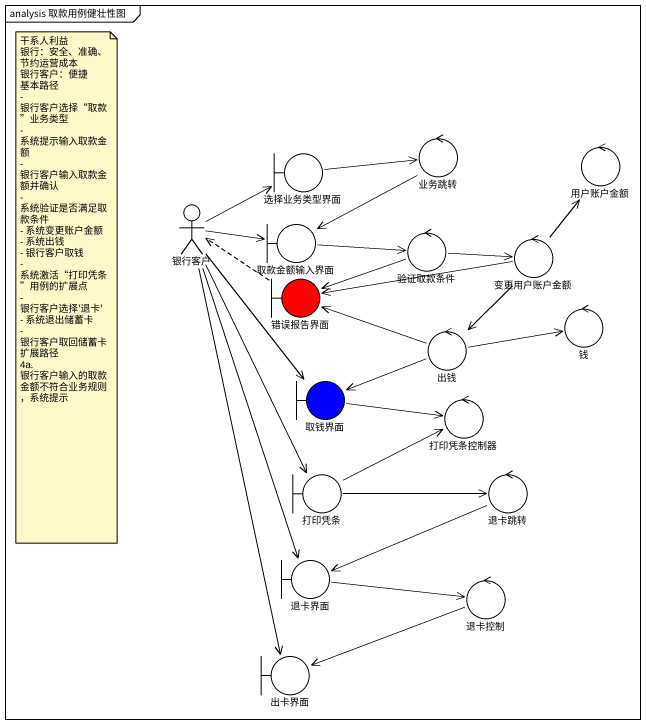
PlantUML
@startuml
mainframe analysis 取款用例健壮性图
boundary 选择业务类型界面
control 业务跳转
control 用户账户金额
actor 银行客户
boundary 取款金额输入界面
control 验证取款条件
control 变更用户账户金额
boundary 错误报告界面 #FF0000
control 钱
control 出钱
boundary 取钱界面 #0000FF
control 打印凭条控制器
boundary 打印凭条
control 退卡跳转
boundary 退卡界面
control 退卡控制
boundary 出卡界面
选择业务类型界面 -right-> 业务跳转
业务跳转 --> 取款金额输入界面
银行客户 -right-> 选择业务类型界面
银行客户 -right-> 取款金额输入界面
银行客户 --> 取钱界面
银行客户 --> 打印凭条
银行客户 --> 退卡界面
银行客户 --> 出卡界面
取款金额输入界面 -right-> 验证取款条件
验证取款条件 -right-> 变更用户账户金额
验证取款条件 -left-> 错误报告界面
变更用户账户金额 -up-> 用户账户金额
变更用户账户金额 -left-> 错误报告界面
变更用户账户金额 --> 出钱
错误报告界面 .left.> 银行客户
出钱 -left-> 错误报告界面
出钱 -right-> 钱
出钱 -left-> 取钱界面
取钱界面 -right-> 打印凭条控制器
打印凭条 -right-> 打印凭条控制器
打印凭条 -right-> 退卡跳转
退卡跳转 -left-> 退卡界面
退卡界面 -right-> 退卡控制
退卡控制 -left-> 出卡界面
note as N1
  干系人利益
  银行：安全、准确、节约运营成本
  银行客户：便捷
  基本路径
  - 银行客户选择“取款”业务类型
  - 系统提示输入取款金额
  - 银行客户输入取款金额并确认
  - 系统验证是否满足取款条件
  - 系统变更账户金额
  - 系统出钱
  - 银行客户取钱
  - 系统激活“打印凭条”用例的扩展点
  - 银行客户选择'退卡'
  - 系统退出储蓄卡
  - 银行客户取回储蓄卡
  扩展路径
  4a. 银行客户输入的取款金额不符合业务规则，系统提示
end note
@enduml
